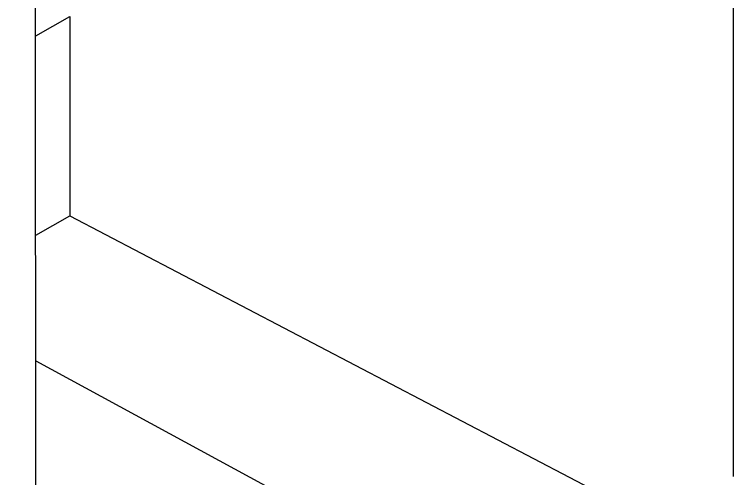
# Model space of a CAD drawing. Header units: inches. Extents: x -26 to 76, y -15 to 22.
# Drawn here: x 55.454 to 56.872, y -5.928 to -5.013 of the extents above; entities that cross this region are included whole.
import ezdxf

# ---------------------------------------------------------------- set-up
doc = ezdxf.new("R2010")
doc.units = ezdxf.units.IN
doc.header["$MEASUREMENT"] = 0
for name, color, linetype, lineweight in [('.ATI-DETAIL', 7, 'Continuous', 0), ('G-ANNO-TTLB', 7, 'Continuous', 0), ('TYVEK', 7, 'Continuous', 0)]:
    doc.layers.add(name, color=color, linetype=linetype, lineweight=lineweight)

# ---------------------------------------------------------------- blocks, each defined once
blk = doc.blocks.new('Block_224')
at = {"layer": 'TYVEK', "color": 18, "lineweight": 25, "true_color": 0x000000}
for points in [[(54.2754, -4.9906)], [(55.6043, -5.7599)]]:
    blk.add_lwpolyline(points, dxfattribs=at)
blk = doc.blocks.new('Block_665')
at = {"layer": '.ATI-DETAIL', "color": 93, "lineweight": 25, "true_color": 0x6bbe46}
blk.add_lwpolyline([(53.738, -6.2491), (53.7191, -6.2382), (53.7404, -1.5618), (55.4936, -2.533), (55.496, -7.2601), (55.359, -7.1813)], dxfattribs=at)
blk = doc.blocks.new('Block_664')
at = {"layer": '.ATI-DETAIL'}
blk.add_blockref('Block_665', (0, 0), dxfattribs=at)
blk = doc.blocks.new('Block_663')
at = {"layer": '.ATI-DETAIL'}
blk.add_blockref('Block_664', (0, 0), dxfattribs=at)

msp = doc.modelspace()

# ---------------------------------------------------------------- hatches: boundary and pattern name
at = {"layer": 'G-ANNO-TTLB', "true_color": 0xb9529f, "transparency": 33554687}
h = msp.add_hatch(color=233, dxfattribs=at)
edge = h.paths.add_edge_path()
edge.add_spline(control_points=[(71.2273, -15.1345), (71.2273, -15.1345), (30.5273, -15.1345), (30.5273, -15.1345), (30.5273, -15.1345), (30.5273, 19.0008), (30.5273, 19.0008), (30.5273, 19.0008), (71.2273, 19.0008), (71.2273, 19.0008), (71.2273, 19.0008), (71.2273, -15.1345), (71.2273, -15.1345)], knot_values=[0, 0, 0, 0, 1, 1, 1, 2, 2, 2, 3, 3, 3, 4, 4, 4, 4], degree=3, periodic=0)
edge = h.paths.add_edge_path()
edge.add_spline(control_points=[(30.6523, 18.8757), (30.6523, 18.8757), (30.6523, -15.0095), (30.6523, -15.0095), (30.6523, -15.0095), (71.1023, -15.0095), (71.1023, -15.0095), (71.1023, -15.0095), (71.1023, 18.8757), (71.1023, 18.8757), (71.1023, 18.8757), (30.6523, 18.8757), (30.6523, 18.8757)], knot_values=[0, 0, 0, 0, 1, 1, 1, 2, 2, 2, 3, 3, 3, 4, 4, 4, 4], degree=3, periodic=0)
edge.add_line((30.6523, 18.8757), (30.6523, 18.8757))

# ---------------------------------------------------------------- linework, layer by layer
at = {"layer": 'G-ANNO-TTLB'}
for points in [[(71.2273, -15.1345), (71.2273, -15.1345), (30.5273, -15.1345), (30.5273, -15.1345), (30.5273, -15.1345), (30.5273, 19.0008), (30.5273, 19.0008), (30.5273, 19.0008), (71.2273, 19.0008), (71.2273, 19.0008), (71.2273, 19.0008), (71.2273, -15.1345), (71.2273, -15.1345)], [(30.6523, 18.8757), (30.6523, 18.8757), (30.6523, -15.0095), (30.6523, -15.0095), (30.6523, -15.0095), (71.1023, -15.0095), (71.1023, -15.0095), (71.1023, -15.0095), (71.1023, 18.8757), (71.1023, 18.8757), (71.1023, 18.8757), (30.6523, 18.8757), (30.6523, 18.8757)]]:
    msp.add_open_spline(points, degree=3, knots=[0, 0, 0, 0, 1, 1, 1, 2, 2, 2, 3, 3, 3, 4, 4, 4, 4], dxfattribs=at)
at = {"layer": 'TYVEK', "color": 18, "lineweight": 25, "true_color": 0x000000}
msp.add_line((56.8717, -5.9245), (56.8717, -1.7958), dxfattribs=at)
at = {"layer": 'TYVEK', "color": 133, "lineweight": 25, "true_color": 0x70ccdd}
for p, q in [((55.496, -5.0551), (55.5633, -5.0166)), ((55.5633, -5.0166), (55.5633, -5.41)), ((55.496, -5.4485), (55.5633, -5.41)), ((55.5633, -5.41), (56.8712, -6.0947)), ((55.496, -5.6961), (56.8717, -6.443))]:
    msp.add_line(p, q, dxfattribs=at)

# ---------------------------------------------------------------- block references
at = {"layer": '.ATI-DETAIL'}
msp.add_blockref('Block_663', (0, 0), dxfattribs=at)
at = {"layer": 'TYVEK'}
msp.add_blockref('Block_224', (0, 0), dxfattribs=at)

doc.saveas('drawing.dxf')
